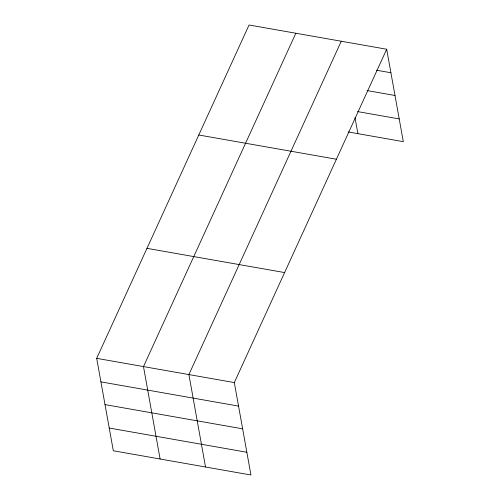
<?xml version="1.0" encoding="UTF-8"?>
<svg xmlns="http://www.w3.org/2000/svg" width="500" height="500" viewBox="0 0 500 500"><rect width="100%" height="100%" fill="white"/><g stroke="black" fill="none" stroke-linecap="round" stroke-linejoin="round"><path stroke-width="0.75" d="M386.681 49.231L234.319 382.575L250.944 475L113.319 450.769L96.688 358.344L249.056 25L386.681 49.231L403.312 141.656L348.05 131.925M295.844 33.237L143.481 366.581L160.113 459.006M341.262 41.231L188.9 374.581L205.531 467.006M376.531 70.225L390.913 72.756M366.994 90.562L395.006 95.494M357.587 111.587L399.219 118.919M198.775 135.006L336.4 159.231M146.969 248.344L284.594 272.569M96.688 358.344L234.319 382.575M100.925 381.869L238.55 406.1M105.013 404.606L242.638 428.837M109.231 428.031L246.856 452.262M355.031 117.744L357.894 133.663"/></g></svg>
